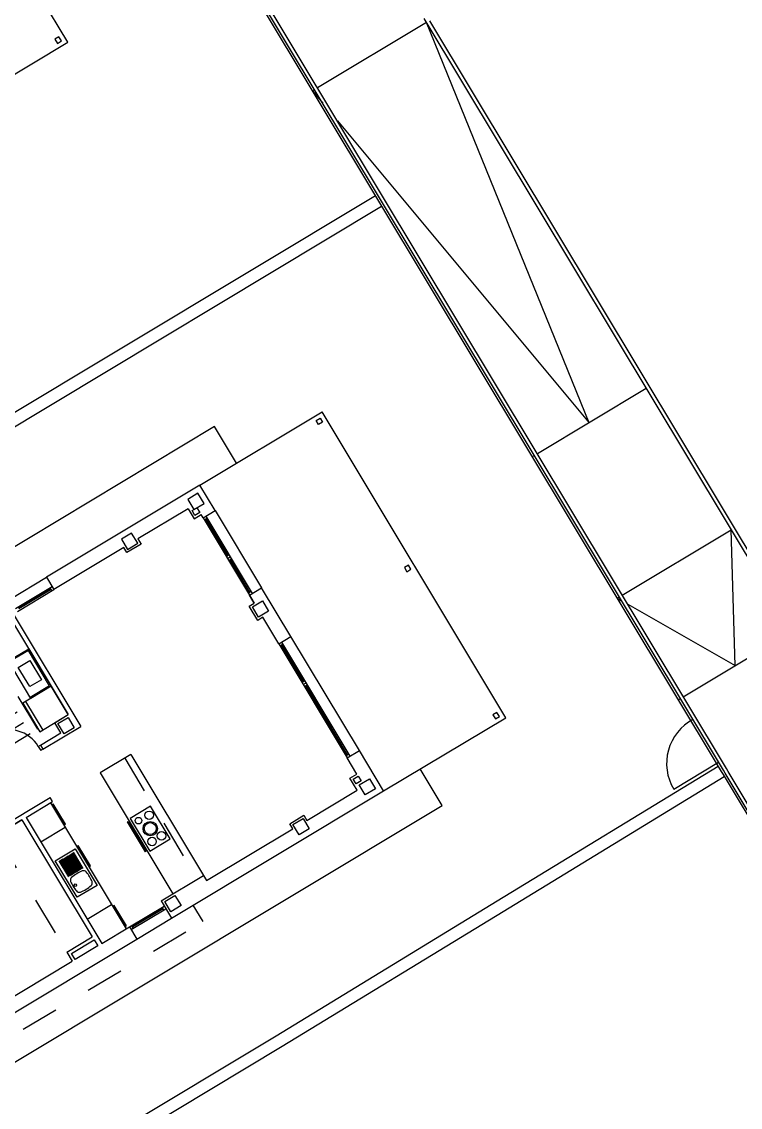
# Model space of a CAD drawing. Header units: millimetres. Extents: x 441061 to 442903, y 4515148 to 4515613.
# Drawn here: x 442740.68 to 442742.573, y 4515546.179 to 4515549.04 of the extents above; entities that cross this region are included whole.
import ezdxf

# ---------------------------------------------------------------- set-up
doc = ezdxf.new("R2010")
doc.units = ezdxf.units.MM
doc.linetypes.add('CONTINUA', pattern=[0])
doc.linetypes.add('RAYITAS', pattern=[0.375, 0.25, -0.125])
for name, color, linetype in [('01_mono BAJA', 2, 'Continuous'), ('01_piscinas', 254, 'Continuous'), ('01_proyección', 4, 'RAYITAS')]:
    doc.layers.add(name, color=color, linetype=linetype)

# ---------------------------------------------------------------- blocks, each defined once
blk = doc.blocks.new('A$C6A825EFA')
at = {"layer": '01_mono BAJA', "color": 254}
for p, q in [((0, 3), (0, 0, 0)), ((0, 0, 0), (15.7, 0, 0))]:
    blk.add_line(p, q, dxfattribs=at)
at = {"layer": '01_mono BAJA', "color": 254, "elevation": 0}
blk.add_lwpolyline([(0.19, 0.2), (0.09, 0.2), (0.09, 0.1), (0.19, 0.1)], close=True, dxfattribs=at)
blk = doc.blocks.new('A$C05441830')
at = {"layer": '01_mono BAJA', "color": 254, "linetype": 'CONTINUA'}
for p, q in [((0.4, 13.25), (0.4, 9.067)), ((0.7, 12.825), (0.7, 10.475)), ((3.8, 10.55), (3.8, 9.85)), ((3.9, 10.55), (3.9, 9.1)), ((0.92, 10.475), (0.7, 10.475)), ((0.92, 10.475), (0.92, 9.85)), ((3.8, 9.85), (3.8, 10.4)), ((3.8, 9.85), (0.92, 9.85)), ((3.8, 9.85), (0.92, 9.85)), ((3.8, 9.75), (0.7, 9.75)), ((0.7, 9.75), (0.7, 9.067)), ((1.3, 9.75), (1.3, 9.15)), ((1.8, 9.2), (1.8, 9.69)), ((1.8, 9.69), (2.7, 9.69)), ((2.259, 9.62), (2.655, 9.62)), ((2.7, 9.69), (2.7, 9.2)), ((3.2, 9.75), (3.2, 9.15)), ((3.8, 9.75), (3.8, 9.1)), ((2.259, 9.595), (2.655, 9.595)), ((2.259, 9.57), (2.655, 9.57)), ((2.259, 9.545), (2.655, 9.545)), ((2.259, 9.52), (2.655, 9.52)), ((2.259, 9.495), (2.655, 9.495)), ((2.259, 9.47), (2.655, 9.47)), ((2.259, 9.445), (2.655, 9.445)), ((2.259, 9.42), (2.655, 9.42)), ((2.259, 9.395), (2.655, 9.395)), ((2.7, 9.2), (1.8, 9.2)), ((2.259, 9.37), (2.655, 9.37)), ((2.259, 9.345), (2.655, 9.345)), ((2.259, 9.32), (2.655, 9.32)), ((2.259, 9.295), (2.655, 9.295)), ((2.259, 9.27), (2.655, 9.27)), ((0.7, 9.067, 0), (0.4, 9.067, 0)), ((0.4, 9.067), (0.4, 8.217)), ((0.63, 9.067), (0.63, 8.217)), ((0.63, 9.017), (0.7, 9.017)), ((0.658, 8.267), (0.658, 9.017)), ((0.672, 8.267), (0.672, 9.017)), ((3.8, 9.15), (0.7, 9.15)), ((0.7, 9.067), (0.7, 8.217)), ((3.8, 9.1), (3.9, 9.1)), ((4.85, 8.707), (4.85, 8.757)), ((4.95, 8.757), (4.85, 8.757)), ((4.85, 8.707), (4.85, 7.77)), ((4.95, 8.707), (4.85, 8.707)), ((4.95, 8.757), (4.95, 8.707)), ((4.95, 8.707), (4.95, 8.205)), ((5.9, 8.5), (5.2, 8.5)), ((0.63, 8.267), (0.7, 8.267)), ((5.925, 7.895), (5.925, 8.37)), ((6.795, 7.895), (6.795, 8.37)), ((0.4, 8.217), (0.4, 3)), ((0.825, 8.217, 0), (0.4, 8.217, 0)), ((0.825, 8.217, 0), (0.825, 7.175, 0)), ((4.95, 8.205), (5.2, 8.205)), ((5.2, 8.205), (5.2, 7.87)), ((3.8, 7.925), (0.825, 7.925)), ((3.8, 7.175), (3.8, 7.925)), ((7.52, 7.87), (5.2, 7.87)), ((5.925, 7.895), (6.795, 7.895)), ((7.62, 7.77), (4.85, 7.77)), ((7.62, 7.67, 0), (7.62, 6.77, 0)), ((7.648, 6.82, 0), (7.648, 7.62, 0)), ((7.662, 6.82, 0), (7.662, 7.62, 0)), ((7.69, 7.67, 0), (7.69, 6.77, 0)), ((7.92, 7.67, 0), (7.92, 6.77, 0)), ((0.7, 7.175), (0.7, 5.055)), ((0.825, 7.175), (0.7, 7.175)), ((3.8, 7.175), (0.825, 7.175)), ((7.62, 6.82, 0), (7.69, 6.82, 0)), ((7.62, 5.055), (7.62, 6.77, 0)), ((7.92, 6.77, 0), (7.62, 6.77, 0)), ((7.92, 3), (7.92, 6.77)), ((7.495, 4.705, 0), (7.495, 5.055, 0)), ((7.495, 5.055, 0), (7.62, 5.055, 0)), ((0.7, 4.705), (0.7, 3.47)), ((7.62, 4.705, 0), (7.495, 4.705, 0)), ((7.62, 3.47), (7.62, 4.705)), ((0.7, 3.47), (0.995, 3.47)), ((0.995, 3.47), (0.995, 3.3)), ((7.62, 3.47), (7.375, 3.47)), ((7.375, 3.47), (7.375, 3.3, 0)), ((0.995, 3.3), (1.395, 3.3)), ((1.395, 3.3), (1.395, 3)), ((4.195, 3.3, 0), (1.395, 3.3)), ((4.195, 3.23, 0), (1.395, 3.23)), ((1.445, 3.3), (1.445, 3.23)), ((1.445, 3.272, 0), (3.145, 3.272, 0)), ((1.445, 3.258, 0), (3.145, 3.258, 0)), ((3.145, 3.3, 0), (3.145, 3.23, 0)), ((3.195, 3.3, 0), (3.195, 3.23, 0)), ((3.245, 3.3, 0), (3.245, 3.23, 0)), ((4.145, 3.272, 0), (3.245, 3.272, 0)), ((4.145, 3.258, 0), (3.245, 3.258, 0)), ((4.145, 3.3, 0), (4.145, 3.23, 0)), ((4.195, 3.3, 0), (4.85, 3.3, 0)), ((4.195, 3.3, 0), (4.195, 3, 0)), ((5.2, 3.3), (5.395, 3.3)), ((5.395, 3.3, 0), (5.2, 3.3, 0)), ((7.295, 3.3, 0), (5.395, 3.3, 0)), ((5.395, 3.3, 0), (5.395, 3, 0)), ((7.295, 3.23, 0), (5.395, 3.23, 0)), ((5.445, 3.3, 0), (5.445, 3.23, 0)), ((5.445, 3.272, 0), (6.246, 3.272, 0)), ((5.445, 3.258, 0), (6.246, 3.258, 0)), ((6.246, 3.3, 0), (6.246, 3.23, 0)), ((6.295, 3.3, 0), (6.295, 3.23, 0)), ((6.345, 3.3, 0), (6.345, 3.23, 0)), ((7.245, 3.272, 0), (6.345, 3.272, 0)), ((7.245, 3.258, 0), (6.345, 3.258, 0)), ((7.245, 3.3, 0), (7.245, 3.23, 0)), ((7.295, 3.3), (7.375, 3.3)), ((7.295, 3.3, 0), (7.295, 3, 0)), ((0.4, 3), (1.395, 3)), ((0.4, 3), (0.4, 0)), ((1.395, 3), (4.195, 3, 0)), ((4.195, 3, 0), (5.395, 3, 0)), ((7.295, 3, 0), (5.395, 3, 0)), ((7.295, 3), (7.92, 3)), ((7.92, 3), (7.92, 0)), ((0.4, 0, 0), (7.92, 0))]:
    blk.add_line(p, q, dxfattribs=at)
for points in [[(0.7, 10.405), (0.85, 10.405), (0.85, 9.85), (0.7, 9.85)], [(2.225, 9.13), (2.225, 9.11), (2.725, 9.11), (2.725, 9.13)], [(3.25, 9.13), (3.25, 9.11), (3.75, 9.11), (3.75, 9.13)], [(5.2, 8.57), (5.2, 7.87), (5.9, 7.87), (5.9, 8.57)], [(5.9, 8.37), (6.82, 8.37), (6.82, 7.87), (5.9, 7.87)], [(0.775, 7.905), (0.525, 7.905), (0.525, 8.155), (0.775, 8.155), (0.775, 7.905)], [(5.15, 7.905), (4.9, 7.905), (4.9, 8.155), (5.15, 8.155), (5.15, 7.905)], [(1.85, 7.377), (2.65, 7.377), (2.65, 7.877), (1.85, 7.877)], [(2.618, 7.945), (1.883, 7.945), (1.883, 7.965), (2.618, 7.965)], [(0.775, 4.755), (0.525, 4.755), (0.525, 5.005), (0.775, 5.005), (0.775, 4.755)], [(7.545, 4.755), (7.795, 4.755), (7.795, 5.005), (7.545, 5.005), (7.545, 4.755)], [(0.775, 3.125), (0.525, 3.125), (0.525, 3.375), (0.775, 3.375), (0.775, 3.125)], [(0.825, 3.42), (0.945, 3.42), (0.945, 3.3), (0.825, 3.3)], [(5.15, 3.125), (4.9, 3.125), (4.9, 3.375), (5.15, 3.375), (5.15, 3.125)], [(7.425, 3.42), (7.545, 3.42), (7.545, 3.3), (7.425, 3.3)], [(7.545, 3.125), (7.795, 3.125), (7.795, 3.375), (7.545, 3.375), (7.545, 3.125)], [(7.73, 0.2), (7.83, 0.2), (7.83, 0.1), (7.73, 0.1)]]:
    blk.add_lwpolyline(points, close=True, dxfattribs=at)
at = {"layer": '01_mono BAJA', "color": 254, "linetype": 'CONTINUA', "elevation": 0}
for points in [[(0.753, 9.13), (0.753, 9.11), (1.253, 9.11), (1.253, 9.13)], [(6.124, 8.263), (6.596, 8.263), (6.596, 7.977), (6.124, 7.977)], [(0.59, 0.2), (0.49, 0.2), (0.49, 0.1), (0.59, 0.1)], [(4.21, 0.2), (4.11, 0.2), (4.11, 0.1), (4.21, 0.1)]]:
    blk.add_lwpolyline(points, close=True, dxfattribs=at)
blk.add_lwpolyline([(0.7, 5.055), (0.825, 5.055), (0.825, 4.705), (0.7, 4.705)], dxfattribs=at)
at = {"layer": '01_mono BAJA', "color": 254, "linetype": 'CONTINUA'}
blk.add_lwpolyline([(4.85, 3.3), (4.85, 3.425), (5.2, 3.425), (5.2, 3.3)], dxfattribs=at)
for centre, radius in [((2.042, 9.594), 0.0275), ((1.998, 7.734), 0.089), ((2.523, 7.754), 0.0693), ((1.998, 7.501), 0.089), ((2.25, 7.627), 0.152), ((2.25, 7.627), 0.127), ((2.503, 7.501), 0.089)]:
    blk.add_circle(centre, radius, dxfattribs=at)
for centre, radius, start, end in [((1.936, 9.564), 0.075, 99.0787, 169.8852), ((2.042, 8.897), 0.75, 80.9213, 99.0787), ((2.149, 9.564), 0.075, 10.1148, 80.9213), ((2.6, 9.445), 0.75, 169.8852, 190.1148), ((1.484, 9.445), 0.75, 349.8852, 10.1148), ((4.95, 9.482), 0.725, 270, 356.7242), ((1.936, 9.327), 0.075, 190.1148, 260.9213), ((2.042, 9.993), 0.75, 260.9213, 279.0787), ((2.149, 9.327), 0.075, 279.0787, 349.8852)]:
    blk.add_arc(centre, radius, start, end, dxfattribs=at)
at = {"layer": '01_proyección', "color": 120, "ltscale": 0.25}
for p, q in [((3.8, 10.475), (0.92, 10.475)), ((5.27, 9.565), (5.27, 8.58)), ((5.54, 9.565), (5.54, 8.58)), ((5.81, 9.565), (5.81, 8.58)), ((5.27, 8.58), (7.495, 8.58)), ((3.8, 7.325), (0.825, 7.325))]:
    blk.add_line(p, q, dxfattribs=at)
at = {"layer": '01_proyección', "color": 120, "ltscale": 0.25, "elevation": 0}
blk.add_lwpolyline([(7.92, 10.6), (8.12, 10.6), (8.12, 13.7), (0, 13.7), (0, 7.68), (0.4, 7.68)], dxfattribs=at)
blk = doc.blocks.new('A$C21391103')
at = {"layer": '01_piscinas'}
for p, q in [((81.765, 87.594), (89.021, 75.51)), ((90.028, 79.271), (87.736, 77.895)), ((89.978, 79.355), (101.869, 59.549)), ((90.093, 79.31), (101.896, 59.65)), ((87.672, 77.856), (87.628, 77.83)), ((88.956, 75.617), (70.298, 64.415)), ((70.427, 64.201), (89.085, 75.403)), ((89.021, 75.51), (96.244, 63.479)), ((89.021, 75.51), (89.021, 75.51)), ((94.661, 71.555), (92.369, 70.179)), ((85.566, 70.753, 0), (80.403, 67.651, 0)), ((86.029, 69.982, 0), (85.566, 70.753, 0)), ((92.305, 70.14), (92.26, 70.114)), ((94.158, 67.2, 0), (96.45, 68.576)), ((94.049, 67.135, 0), (94.093, 67.161, 0)), ((95.444, 65.057, 0), (97.736, 66.433)), ((95.336, 64.991, 0), (95.38, 65.018, 0)), ((95.241, 63.11), (96.185, 63.677)), ((90.363, 62.763, 0), (89.9, 63.534, 0)), ((96.18, 63.586), (91.52, 60.743)), ((96.244, 63.479), (96.282, 63.416)), ((96.282, 63.416), (103.524, 51.353)), ((91.65, 60.53), (96.308, 63.372)), ((76.342, 54.345, 0), (90.363, 62.763, 0)), ((91.52, 60.743), (86.861, 57.901)), ((86.99, 57.688), (91.65, 60.53)), ((86.861, 57.901), (82.103, 55.045)), ((82.232, 54.83), (86.99, 57.688))]:
    blk.add_line(p, q, dxfattribs=at)
for points in [[(111.095, 38.844), (103.577, 51.365), (103.568, 51.38), (96.326, 63.442), (96.288, 63.505), (89.039, 75.58), (89.039, 75.579), (81.807, 87.625), (75.794, 97.64)], [(111.159, 38.883), (103.642, 51.404), (103.633, 51.418), (96.391, 63.481), (96.353, 63.544), (89.065, 75.683), (89.065, 75.682), (81.871, 87.663), (75.868, 97.662)], [(88.156, 77.197), (93.461, 70.834), (90.028, 79.271)], [(87.628, 77.83), (87.843, 77.572)]]:
    blk.add_lwpolyline(points, dxfattribs=at)
at = {"layer": '01_piscinas', "elevation": 0}
for points in [[(94.274, 67.006), (96.536, 65.712), (96.45, 68.576)], [(94.049, 67.135), (94.141, 67.082)]]:
    blk.add_lwpolyline(points, dxfattribs=at)
at = {"layer": '01_piscinas'}
blk.add_arc((96.141, 63.65), 1.05, 118.1591, 210.9802, dxfattribs=at)
for name, p, rotation in [('A$C6A825EFA', (82.469, 78.86, 0), 120.9802402704198), ('A$C05441830', (91.906, 64.272, 0), 120.9802403143534)]:
    blk.add_blockref(name, p, dxfattribs=dict(at, rotation=rotation))

msp = doc.modelspace()

# ---------------------------------------------------------------- block references
at = {"layer": '01_piscinas', "color": 6, "linetype": 'CONTINUA', "xscale": 0.125, "yscale": 0.125, "zscale": 0.125}
msp.add_blockref('A$C21391103', (442730.492, 4515539.129), dxfattribs=at)

doc.saveas('drawing.dxf')
